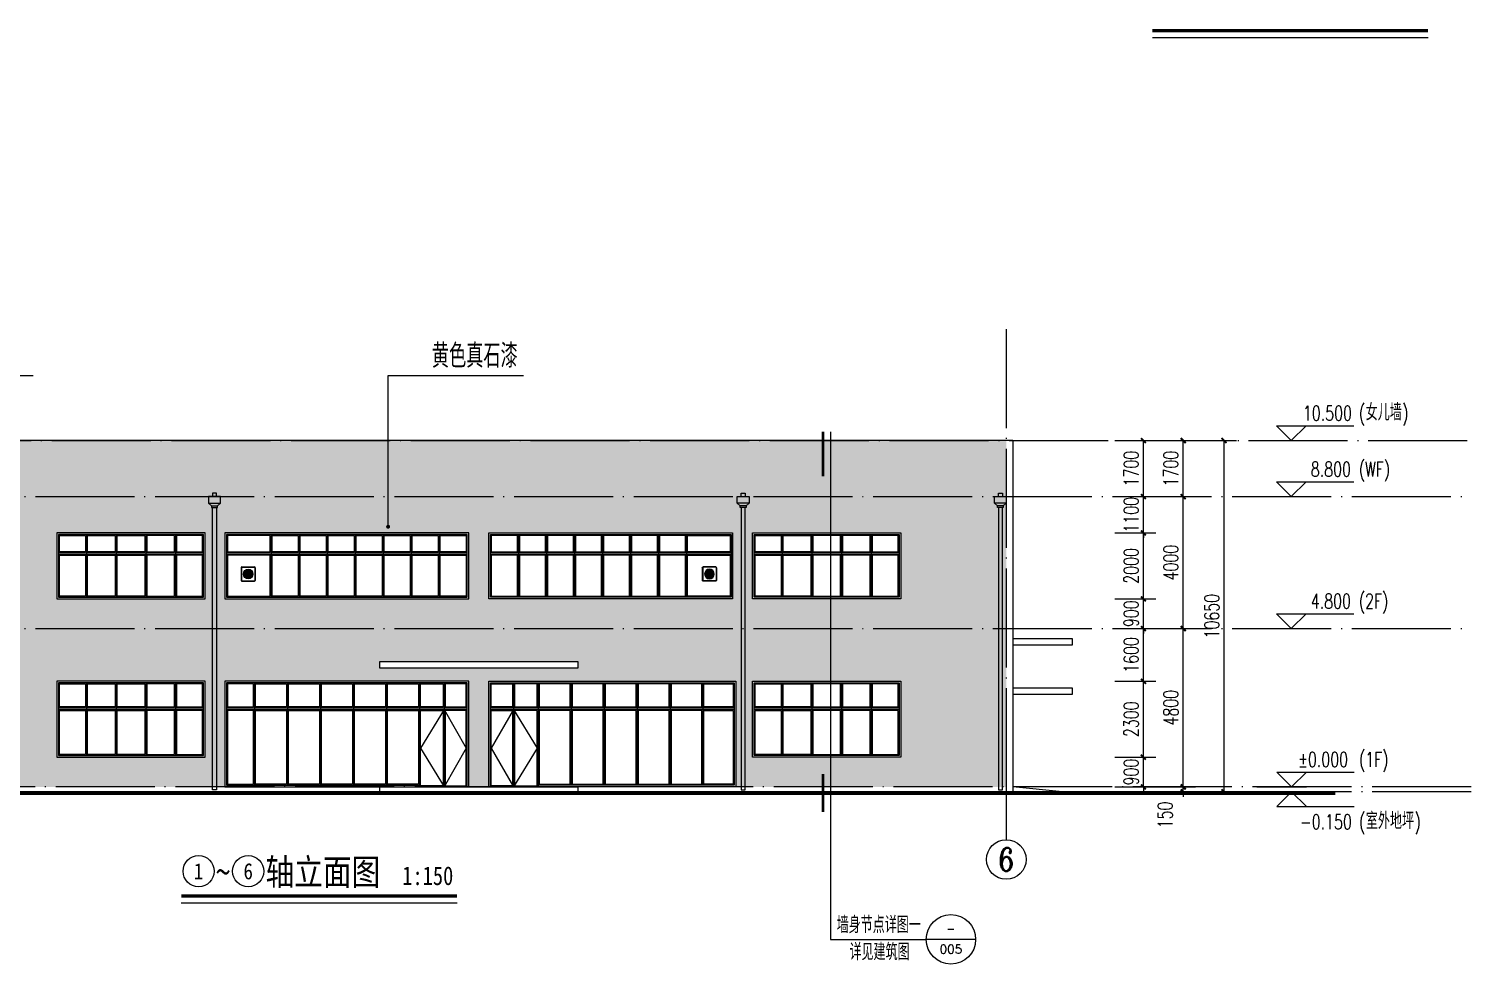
# Model space of a CAD drawing. Extents: x 409931 to 937299, y -508824 to 132289.
# Drawn here: x 484067 to 527815, y -466007 to -437651 of the extents above; entities that cross this region are included whole.
import ezdxf
from ezdxf.enums import TextEntityAlignment as Align

# ---------------------------------------------------------------- set-up
doc = ezdxf.new("R2010")
doc.units = 0
doc.header["$LTSCALE"] = 1500
doc.header["$MEASUREMENT"] = 0
doc.linetypes.add('DOTE', pattern=[2.42, 2, -0.2, 0.02, -0.2])
doc.layers.get('Defpoints').update_dxf_attribs({"color": 252})
for name, color, linetype in [('A-L-wall(建筑立面)', 2, 'Continuous'), ('A-Other(建筑其它)', 33, 'Continuous'), ('A-Roof-Water(建筑雨水管地漏)', 170, 'Continuous'), ('AXIS', 3, 'Continuous'), ('AXIS_TEXT', 7, 'Continuous'), ('DIM_ELEV', 3, 'Continuous'), ('DIM_IDEN', 3, 'Continuous'), ('DIM_LEAD', 3, 'Continuous'), ('DIM_SYMB', 3, 'Continuous'), ('DOTE', 1, 'Continuous'), ('GROUND', 253, 'Continuous'), ('PUB_DIM', 3, 'Continuous'), ('PUB_TEXT', 7, 'Continuous'), ('RAIL', 163, 'Continuous'), ('STAIR', 2, 'Continuous'), ('WINDOW', 4, 'Continuous')]:
    doc.layers.add(name, color=color, linetype=linetype)
doc.styles.add('_TCH_AXIS', font='COMPLEX', dxfattribs={"bigfont": 'GBCBIG'})
doc.styles.add('_TCH_DIM', font='SIMPLEX', dxfattribs={"bigfont": 'GBCBIG'})
doc.styles.add('_TCH_DIM_T3', font='SIMPLEX', dxfattribs={"width": 0.705882, "bigfont": 'GBCBIG'})
doc.styles.add('_TCH_LABEL', font='COMPLEX', dxfattribs={"bigfont": 'GBCBIG'})
doc.styles.add('仿宋体', font='', dxfattribs={"width": 0.8})
doc.styles.get('仿宋体').set_extended_font_data('SimSun')
doc.dimstyles.new('_TCH_ARCH&&150', dxfattribs={"dimtxt": 446.25, "dimasz": 150, "dimexe": 375, "dimexo": 450, "dimgap": 150, "dimtad": 1, "dimdec": 0, "dimzin": 0, "dimdsep": 46, "dimtxsty": '_TCH_DIM_T3', "dimblk": 'ARCHTICK', "dimcen": 0.09, "dimclrt": 7, "dimazin": 2, "dimtfac": 1, "dimtdec": 0, "dimtix": 1, "dimtmove": 2, "dimatfit": 3, "dimfxl": 0, "dimtolj": 1, "dimtzin": 0, "dimarcsym": 0})

# ---------------------------------------------------------------- blocks, each defined once
blk = doc.blocks.new('FDFSDDDDDD')
h = blk.add_hatch(color=1)
h.dxf.hatch_style = 1
edge = h.paths.add_edge_path()
edge.add_arc((89703, 506218), 120, 0, 360)
at = {"color": 1}
for p, q in [((89543, 506398), (89863, 506398)), ((89543, 506388), (89863, 506388)), ((89523, 506378), (89523, 506058)), ((89533, 506378), (89533, 506058)), ((89543, 506048), (89863, 506048)), ((89543, 506038), (89863, 506038)), ((89873, 506378), (89873, 506058)), ((89883, 506378), (89883, 506058))]:
    blk.add_line(p, q, dxfattribs=at)
blk.add_circle((89703, 506218), 120, dxfattribs=at)
for centre, radius, start, end in [((89543, 506378), 20, 90, 180), ((89543, 506378), 10, 90, 180), ((89863, 506378), 20, 0, 90), ((89863, 506378), 10, 0, 90), ((89543, 506058), 20, 180, 270), ((89543, 506058), 10, 180, 270), ((89863, 506058), 20, 270, 0), ((89863, 506058), 10, 270, 0)]:
    blk.add_arc(centre, radius, start, end, dxfattribs=at)
blk = doc.blocks.new('立管')
for p, q in [((120, 8888), (-240, 8888)), ((-240, 8888), (-240, 8688)), ((120, 8688), (120, 8888)), ((-240, 8688), (120, 8688)), ((-240, 8688), (-150, 8608)), ((-150, 8608), (30, 8608)), ((-150, 8608), (-150, 8558)), ((-150, 8558), (30, 8558)), ((-120, 0), (-120, 8558)), ((0, 8558), (0, 0)), ((30, 8608), (120, 8688)), ((30, 8558), (30, 8608)), ((0, 0), (-120, 0))]:
    blk.add_line(p, q)
blk.add_lwpolyline([(0, 8888), (0, 8988), (-120, 8988), (-120, 8888)])
blk = doc.blocks.new('_ArchTick')
at = {"color": 0, "linetype": 'ByBlock', "const_width": 0.4}
blk.add_lwpolyline([(-0.5, -0.5), (0.5, 0.5)], dxfattribs=at)
blk = doc.blocks.new('*D770')
at = {"layer": 'Defpoints', "color": 0}
for p in [(516562, -450133), (517874, -450133), (516562, -451833)]:
    blk.add_point(p, dxfattribs=at)
at = {"layer": 'PUB_DIM', "color": 0, "lineweight": -2}
for p, q in [((517012, -450133), (518249, -450133)), ((517874, -451833), (517874, -450133)), ((517012, -451833), (518249, -451833))]:
    blk.add_line(p, q, dxfattribs=at)
at = {"layer": 'PUB_DIM', "color": 0, "lineweight": -2, "xscale": 150, "yscale": 150, "zscale": 150}
for p, rotation in [((517874, -450133), 90), ((517874, -451833), 270)]:
    blk.add_blockref('_ArchTick', p, dxfattribs=dict(at, rotation=rotation))
at = {"layer": 'PUB_DIM', "color": 7, "insert": (517501, -450983), "char_height": 446.2, "attachment_point": 5, "rotation": 90, "style": '_TCH_DIM_T3'}
blk.add_mtext('\\A1;1700', dxfattribs=at)
blk = doc.blocks.new('*D771')
at = {"layer": 'Defpoints', "color": 0}
for p in [(516562, -451833), (517874, -451833), (516562, -452933)]:
    blk.add_point(p, dxfattribs=at)
at = {"layer": 'PUB_DIM', "color": 0, "lineweight": -2}
for p, q in [((517012, -451833), (518249, -451833)), ((517874, -451833), (517874, -451683)), ((517874, -452933), (517874, -451833)), ((517012, -452933), (518249, -452933)), ((517874, -452933), (517874, -453083))]:
    blk.add_line(p, q, dxfattribs=at)
at = {"layer": 'PUB_DIM', "color": 0, "lineweight": -2, "xscale": 150, "yscale": 150, "zscale": 150}
for p, rotation in [((517874, -451833), 270), ((517874, -452933), 90)]:
    blk.add_blockref('_ArchTick', p, dxfattribs=dict(at, rotation=rotation))
at = {"layer": 'PUB_DIM', "color": 7, "insert": (517501, -452383), "char_height": 446.2, "attachment_point": 5, "rotation": 90, "style": '_TCH_DIM_T3'}
blk.add_mtext('\\A1;1100', dxfattribs=at)
blk = doc.blocks.new('*D772')
at = {"layer": 'Defpoints', "color": 0}
for p in [(516562, -452933), (517874, -452933), (516562, -454933)]:
    blk.add_point(p, dxfattribs=at)
at = {"layer": 'PUB_DIM', "color": 0, "lineweight": -2}
for p, q in [((517012, -452933), (518249, -452933)), ((517874, -454933), (517874, -452933)), ((517012, -454933), (518249, -454933))]:
    blk.add_line(p, q, dxfattribs=at)
at = {"layer": 'PUB_DIM', "color": 0, "lineweight": -2, "xscale": 150, "yscale": 150, "zscale": 150}
for p, rotation in [((517874, -452933), 90), ((517874, -454933), 270)]:
    blk.add_blockref('_ArchTick', p, dxfattribs=dict(at, rotation=rotation))
at = {"layer": 'PUB_DIM', "color": 7, "insert": (517501, -453933), "char_height": 446.2, "attachment_point": 5, "rotation": 90, "style": '_TCH_DIM_T3'}
blk.add_mtext('\\A1;2000', dxfattribs=at)
blk = doc.blocks.new('*D773')
at = {"layer": 'Defpoints', "color": 0}
for p in [(516562, -454933), (517874, -454933), (516562, -455833)]:
    blk.add_point(p, dxfattribs=at)
at = {"layer": 'PUB_DIM', "color": 0, "lineweight": -2}
for p, q in [((517012, -454933), (518249, -454933)), ((517874, -454933), (517874, -454783)), ((517874, -455833), (517874, -454933)), ((517012, -455833), (518249, -455833)), ((517874, -455833), (517874, -455983))]:
    blk.add_line(p, q, dxfattribs=at)
at = {"layer": 'PUB_DIM', "color": 0, "lineweight": -2, "xscale": 150, "yscale": 150, "zscale": 150}
for p, rotation in [((517874, -454933), 270), ((517874, -455833), 90)]:
    blk.add_blockref('_ArchTick', p, dxfattribs=dict(at, rotation=rotation))
at = {"layer": 'PUB_DIM', "color": 7, "insert": (517501, -455383), "char_height": 446.2, "attachment_point": 5, "rotation": 90, "style": '_TCH_DIM_T3'}
blk.add_mtext('\\A1;900', dxfattribs=at)
blk = doc.blocks.new('*D774')
at = {"layer": 'Defpoints', "color": 0}
for p in [(516562, -455833), (517874, -455833), (516562, -457433)]:
    blk.add_point(p, dxfattribs=at)
at = {"layer": 'PUB_DIM', "color": 0, "lineweight": -2}
for p, q in [((517012, -455833), (518249, -455833)), ((517874, -457433), (517874, -455833)), ((517012, -457433), (518249, -457433))]:
    blk.add_line(p, q, dxfattribs=at)
at = {"layer": 'PUB_DIM', "color": 0, "lineweight": -2, "xscale": 150, "yscale": 150, "zscale": 150}
for p, rotation in [((517874, -455833), 90), ((517874, -457433), 270)]:
    blk.add_blockref('_ArchTick', p, dxfattribs=dict(at, rotation=rotation))
at = {"layer": 'PUB_DIM', "color": 7, "insert": (517501, -456633), "char_height": 446.2, "attachment_point": 5, "rotation": 90, "style": '_TCH_DIM_T3'}
blk.add_mtext('\\A1;1600', dxfattribs=at)
blk = doc.blocks.new('*D775')
at = {"layer": 'Defpoints', "color": 0}
for p in [(516562, -457433), (517874, -457433), (516562, -459733)]:
    blk.add_point(p, dxfattribs=at)
at = {"layer": 'PUB_DIM', "color": 0, "lineweight": -2}
for p, q in [((517012, -457433), (518249, -457433)), ((517874, -459733), (517874, -457433)), ((517012, -459733), (518249, -459733))]:
    blk.add_line(p, q, dxfattribs=at)
at = {"layer": 'PUB_DIM', "color": 0, "lineweight": -2, "xscale": 150, "yscale": 150, "zscale": 150}
for p, rotation in [((517874, -457433), 90), ((517874, -459733), 270)]:
    blk.add_blockref('_ArchTick', p, dxfattribs=dict(at, rotation=rotation))
at = {"layer": 'PUB_DIM', "color": 7, "insert": (517501, -458583), "char_height": 446.2, "attachment_point": 5, "rotation": 90, "style": '_TCH_DIM_T3'}
blk.add_mtext('\\A1;2300', dxfattribs=at)
blk = doc.blocks.new('*D776')
at = {"layer": 'Defpoints', "color": 0}
for p in [(516562, -459733), (517874, -459733), (516562, -460633)]:
    blk.add_point(p, dxfattribs=at)
at = {"layer": 'PUB_DIM', "color": 0, "lineweight": -2}
for p, q in [((517012, -459733), (518249, -459733)), ((517874, -459733), (517874, -459583)), ((517874, -460633), (517874, -459733)), ((517012, -460633), (518249, -460633)), ((517874, -460633), (517874, -460783))]:
    blk.add_line(p, q, dxfattribs=at)
at = {"layer": 'PUB_DIM', "color": 0, "lineweight": -2, "xscale": 150, "yscale": 150, "zscale": 150}
for p, rotation in [((517874, -459733), 270), ((517874, -460633), 90)]:
    blk.add_blockref('_ArchTick', p, dxfattribs=dict(at, rotation=rotation))
at = {"layer": 'PUB_DIM', "color": 7, "insert": (517501, -460183), "char_height": 446.2, "attachment_point": 5, "rotation": 90, "style": '_TCH_DIM_T3'}
blk.add_mtext('\\A1;900', dxfattribs=at)
blk = doc.blocks.new('*D777')
at = {"layer": 'Defpoints', "color": 0}
for p in [(517776, -450133), (520320, -450133), (517776, -460783)]:
    blk.add_point(p, dxfattribs=at)
at = {"layer": 'PUB_DIM', "color": 0, "lineweight": -2}
for p, q in [((518226, -450133), (520695, -450133)), ((520320, -460783), (520320, -450133)), ((518226, -460783), (520695, -460783))]:
    blk.add_line(p, q, dxfattribs=at)
at = {"layer": 'PUB_DIM', "color": 0, "lineweight": -2, "xscale": 150, "yscale": 150, "zscale": 150}
for p, rotation in [((520320, -450133), 90), ((520320, -460783), 270)]:
    blk.add_blockref('_ArchTick', p, dxfattribs=dict(at, rotation=rotation))
at = {"layer": 'PUB_DIM', "color": 7, "insert": (519946, -455458), "char_height": 446.2, "attachment_point": 5, "rotation": 90, "style": '_TCH_DIM_T3'}
blk.add_mtext('\\A1;10650', dxfattribs=at)
blk = doc.blocks.new('*D778')
at = {"layer": 'Defpoints', "color": 0}
for p in [(517404, -460633), (519080, -460633), (517404, -460783)]:
    blk.add_point(p, dxfattribs=at)
at = {"layer": 'PUB_DIM', "color": 0, "lineweight": -2}
for p, q in [((517854, -460633), (519455, -460633)), ((519080, -460633), (519080, -460483)), ((519080, -460783), (519080, -460633)), ((517854, -460783), (519455, -460783)), ((519080, -460783), (519080, -460933))]:
    blk.add_line(p, q, dxfattribs=at)
at = {"layer": 'PUB_DIM', "color": 0, "lineweight": -2, "xscale": 150, "yscale": 150, "zscale": 150}
for p, rotation in [((519080, -460633), 270), ((519080, -460783), 90)]:
    blk.add_blockref('_ArchTick', p, dxfattribs=dict(at, rotation=rotation))
at = {"layer": 'PUB_DIM', "color": 7, "insert": (518530, -461483), "char_height": 446.2, "attachment_point": 5, "rotation": 90, "style": '_TCH_DIM_T3'}
blk.add_mtext('\\A1;150', dxfattribs=at)
blk = doc.blocks.new('*D779')
at = {"layer": 'Defpoints', "color": 0}
for p in [(517404, -455833), (519080, -455833), (517404, -460633)]:
    blk.add_point(p, dxfattribs=at)
at = {"layer": 'PUB_DIM', "color": 0, "lineweight": -2}
for p, q in [((517854, -455833), (519455, -455833)), ((519080, -460633), (519080, -455833)), ((517854, -460633), (519455, -460633))]:
    blk.add_line(p, q, dxfattribs=at)
at = {"layer": 'PUB_DIM', "color": 0, "lineweight": -2, "xscale": 150, "yscale": 150, "zscale": 150}
for p, rotation in [((519080, -455833), 90), ((519080, -460633), 270)]:
    blk.add_blockref('_ArchTick', p, dxfattribs=dict(at, rotation=rotation))
at = {"layer": 'PUB_DIM', "color": 7, "insert": (518707, -458233), "char_height": 446.2, "attachment_point": 5, "rotation": 90, "style": '_TCH_DIM_T3'}
blk.add_mtext('\\A1;4800', dxfattribs=at)
blk = doc.blocks.new('*D780')
at = {"layer": 'Defpoints', "color": 0}
for p in [(517404, -451833), (519080, -451833), (517404, -455833)]:
    blk.add_point(p, dxfattribs=at)
at = {"layer": 'PUB_DIM', "color": 0, "lineweight": -2}
for p, q in [((517854, -451833), (519455, -451833)), ((519080, -455833), (519080, -451833)), ((517854, -455833), (519455, -455833))]:
    blk.add_line(p, q, dxfattribs=at)
at = {"layer": 'PUB_DIM', "color": 0, "lineweight": -2, "xscale": 150, "yscale": 150, "zscale": 150}
for p, rotation in [((519080, -451833), 90), ((519080, -455833), 270)]:
    blk.add_blockref('_ArchTick', p, dxfattribs=dict(at, rotation=rotation))
at = {"layer": 'PUB_DIM', "color": 7, "insert": (518707, -453833), "char_height": 446.2, "attachment_point": 5, "rotation": 90, "style": '_TCH_DIM_T3'}
blk.add_mtext('\\A1;4000', dxfattribs=at)
blk = doc.blocks.new('*D781')
at = {"layer": 'Defpoints', "color": 0}
for p in [(517404, -450133), (519080, -450133), (517404, -451833)]:
    blk.add_point(p, dxfattribs=at)
at = {"layer": 'PUB_DIM', "color": 0, "lineweight": -2}
for p, q in [((517854, -450133), (519455, -450133)), ((519080, -451833), (519080, -450133)), ((517854, -451833), (519455, -451833))]:
    blk.add_line(p, q, dxfattribs=at)
at = {"layer": 'PUB_DIM', "color": 0, "lineweight": -2, "xscale": 150, "yscale": 150, "zscale": 150}
for p, rotation in [((519080, -450133), 90), ((519080, -451833), 270)]:
    blk.add_blockref('_ArchTick', p, dxfattribs=dict(at, rotation=rotation))
at = {"layer": 'PUB_DIM', "color": 7, "insert": (518707, -450983), "char_height": 446.2, "attachment_point": 5, "rotation": 90, "style": '_TCH_DIM_T3'}
blk.add_mtext('\\A1;1700', dxfattribs=at)

msp = doc.modelspace()

# ---------------------------------------------------------------- hatches: boundary and pattern name
at = {"layer": 'A-Other(建筑其它)'}
h = msp.add_hatch(dxfattribs=at)
h.set_pattern_fill('粉刷,_O', color=256, scale=150, angle=90)
h.set_pattern_definition([(127.5, (0, -6524), (-578.04713, -18.898), [0, -456, 0, -510, 0, -487.5]), (97.5, (0, -6524), (-846.6438, 530.933), [0, -246, 0, -411, 0, -157.5]), (57.5, (-2e-14, -6893), (-1.6977, 934.24256), [0, -150, 0, -540, 0, -705]), (47.5, (-2e-14, -6893), (-263.3027, 901.838), [0, -75, 0, -354, 0, -405])])
h.paths.add_polyline_path([(481714.7, -450132.8), (481714.7, -451832.8), (513714.7, -451832.8), (513714.7, -450132.8)])
h.paths.add_polyline_path([(481714.7, -451832.8), (481714.7, -455832.8), (513714.7, -455832.8), (513714.7, -451832.8)])
h.paths.add_polyline_path([(484914.7, -452932.8), (489414.7, -452932.8), (489414.7, -454932.8), (484914.7, -454932.8)], flags=16)
h.paths.add_polyline_path([(484964.7, -452982.8), (489364.7, -452982.8), (489364.7, -454882.8), (484964.7, -454882.8)], flags=0)
h.paths.add_polyline_path([(484994.7, -453012.8), (485784.7, -453012.8), (486684.7, -453012.8), (487584.7, -453012.8), (488484.7, -453012.8), (489334.7, -453012.8), (489334.7, -453582.8), (488544.7, -453582.8), (488544.7, -453612.8), (489334.7, -453612.8), (489334.7, -454852.8), (488544.7, -454852.8), (487644.7, -454852.8), (486744.7, -454852.8), (485844.7, -454852.8), (484994.7, -454852.8), (484994.7, -453532.8), (485784.7, -453532.8), (485784.7, -453502.8), (484994.7, -453502.8)], flags=0)
h.paths.add_polyline_path([(490014.7, -452932.8), (497414.7, -452932.8), (497414.7, -454932.8), (490014.7, -454932.8)], flags=16)
h.paths.add_polyline_path([(490064.7, -452982.8), (497364.7, -452982.8), (497364.7, -454882.8), (496064.7, -454882.8), (490064.7, -454882.8)], flags=0)
h.paths.add_polyline_path([(490094.7, -453012.8), (491384.7, -453012.8), (492234.7, -453012.8), (493114.7, -453012.8), (493114.7, -454852.8), (492294.7, -454852.8), (491444.7, -454852.8), (491384.7, -454852.8), (490094.7, -454852.8), (490094.7, -453532.8), (491384.7, -453532.8), (491384.7, -453502.8), (490094.7, -453502.8)], flags=0)
h.paths.add_polyline_path([(498014.7, -452932.8), (505414.7, -452932.8), (505414.7, -454932.8), (498014.7, -454932.8)], flags=16)
h.paths.add_polyline_path([(498064.7, -452982.8), (505364.7, -452982.8), (505364.7, -454882.8), (499314.7, -454882.8), (498064.7, -454882.8)], flags=0)
h.paths.add_polyline_path([(506014.7, -452932.8), (510514.7, -452932.8), (510514.7, -454932.8), (506014.7, -454932.8)], flags=16)
h.paths.add_polyline_path([(506064.7, -452982.8), (510464.7, -452982.8), (510464.7, -454882.8), (506064.7, -454882.8)], flags=0)
h.paths.add_polyline_path([(506094.7, -453012.8), (506884.7, -453012.8), (507784.7, -453012.8), (508684.7, -453012.8), (509584.7, -453012.8), (510434.7, -453012.8), (510434.7, -453582.8), (509644.7, -453582.8), (509644.7, -453612.8), (510434.7, -453612.8), (510434.7, -454852.8), (509644.7, -454852.8), (508744.7, -454852.8), (507844.7, -454852.8), (506944.7, -454852.8), (506094.7, -454852.8), (506094.7, -453532.8), (506884.7, -453532.8), (506884.7, -453502.8), (506094.7, -453502.8)], flags=0)
h.paths.add_polyline_path([(481714.7, -455832.8), (481714.7, -460550.3), (481714.7, -460632.8), (490014.7, -460632.8), (490014.7, -457432.8), (497414.7, -457432.8), (497414.7, -460632.8), (498014.7, -460632.8), (498014.7, -457432.8), (505514.7, -457432.8), (505514.7, -460632.8), (513714.7, -460632.8), (513714.7, -460126.5), (513714.7, -455832.8)])
h.paths.add_polyline_path([(484914.7, -457432.8), (489414.7, -457432.8), (489414.7, -459732.8), (484914.7, -459732.8)], flags=16)
h.paths.add_polyline_path([(484964.7, -457482.8), (489364.7, -457482.8), (489364.7, -459682.8), (484964.7, -459682.8)], flags=0)
h.paths.add_polyline_path([(484994.7, -457512.8), (485784.7, -457512.8), (486684.7, -457512.8), (487584.7, -457512.8), (488484.7, -457512.8), (489334.7, -457512.8), (489334.7, -458282.8), (488544.7, -458282.8), (488544.7, -458312.8), (489334.7, -458312.8), (489334.7, -459652.8), (488544.7, -459652.8), (487644.7, -459652.8), (486744.7, -459652.8), (485844.7, -459652.8), (484994.7, -459652.8), (484994.7, -458232.8), (485784.7, -458232.8), (485784.7, -458202.8), (484994.7, -458202.8)], flags=0)
h.paths.add_polyline_path([(494714.7, -457032.8), (494714.7, -456832.8), (500714.7, -456832.8), (500714.7, -457032.8)], flags=16)
h.paths.add_polyline_path([(506014.7, -457432.8), (510514.7, -457432.8), (510514.7, -459732.8), (506014.7, -459732.8)], flags=16)
h.paths.add_polyline_path([(506064.7, -457482.8), (510464.7, -457482.8), (510464.7, -459682.8), (506064.7, -459682.8)], flags=0)
h.paths.add_polyline_path([(506094.7, -457512.8), (506884.7, -457512.8), (507784.7, -457512.8), (508684.7, -457512.8), (509584.7, -457512.8), (510434.7, -457512.8), (510434.7, -458282.8), (509644.7, -458282.8), (509644.7, -458312.8), (510434.7, -458312.8), (510434.7, -459652.8), (509644.7, -459652.8), (508744.7, -459652.8), (507844.7, -459652.8), (506944.7, -459652.8), (506094.7, -459652.8), (506094.7, -458232.8), (506884.7, -458232.8), (506884.7, -458202.8), (506094.7, -458202.8)], flags=0)

# ---------------------------------------------------------------- linework, layer by layer
at = {"layer": 'A-L-wall(建筑立面)'}
for p, q in [((513914.7, -450132.8), (481514.7, -450132.8)), ((513914.7, -450132.8), (513914.7, -460832.8)), ((523690.7, -460782.8), (456731.5, -460782.8))]:
    msp.add_line(p, q, dxfattribs=at)
at = {"layer": 'A-L-wall(建筑立面)', "color": 0}
msp.add_line((515414.7, -460782.8), (513914.7, -460632.8), dxfattribs=at)
at = {"layer": 'A-L-wall(建筑立面)', "const_width": 100}
msp.add_lwpolyline([(523690.7, -460832.8), (456731.5, -460832.8)], dxfattribs=at)
at = {"layer": 'AXIS'}
msp.add_line((513714.7, -460126.5), (513714.7, -462234.2), dxfattribs=at)
msp.add_circle((513714.7, -462834.2), 600, dxfattribs=at)
at = {"layer": 'DIM_ELEV'}
for p, q in [((522360.5, -450132.8), (521910.5, -449682.8)), ((521910.5, -449682.8), (524258, -449682.8)), ((522360.5, -450132.8), (522810.5, -449682.8)), ((521310.5, -450132.8), (522810.5, -450132.8)), ((522360.5, -451832.8), (521910.5, -451382.8)), ((521910.5, -451382.8), (524258, -451382.8)), ((522360.5, -451832.8), (522810.5, -451382.8)), ((521310.5, -451832.8), (522810.5, -451832.8)), ((522360.5, -455832.8), (521910.5, -455382.8)), ((521910.5, -455382.8), (524258, -455382.8)), ((522360.5, -455832.8), (522810.5, -455382.8)), ((521310.5, -455832.8), (522810.5, -455832.8)), ((522366, -460632.8), (521916, -460182.8)), ((521916, -460182.8), (524263.5, -460182.8)), ((522366, -460632.8), (522816, -460182.8)), ((521316, -460632.8), (522816, -460632.8)), ((521316, -460782.8), (522816, -460782.8)), ((522366, -460782.8), (521916, -461232.8)), ((522366, -460782.8), (522816, -461232.8)), ((521916, -461232.8), (524263.5, -461232.8))]:
    msp.add_line(p, q, dxfattribs=at)
at = {"layer": 'DIM_IDEN'}
for p, q in [((508380.6, -449866.4), (508380.6, -465257.3)), ((508380.6, -465257.3), (511284.7, -465257.3)), ((512784.7, -465257.3), (511284.7, -465257.3))]:
    msp.add_line(p, q, dxfattribs=at)
at = {"layer": 'DIM_IDEN', "const_width": 75}
for points in [[(508155.6, -449866.4), (508155.6, -451222.4)], [(508155.6, -460247.4), (508155.6, -461390.9)]]:
    msp.add_lwpolyline(points, dxfattribs=at)
at = {"layer": 'DIM_IDEN'}
msp.add_circle((512034.7, -465257.3), 750, dxfattribs=at)
at = {"layer": 'DIM_LEAD'}
for p, q in [((480271.9, -448165.2), (484199.7, -448165.2)), ((494964, -452745.1), (494964, -448165.2)), ((494964, -448165.2), (499069.6, -448165.2))]:
    msp.add_line(p, q, dxfattribs=at)
at = {"layer": 'DIM_LEAD', "const_width": 60}
msp.add_lwpolyline([(494964, -452775.1, 1), (494964, -452715.1, 1)], format="xyb", close=True, dxfattribs=at)
at = {"layer": 'DIM_SYMB', "const_width": 105}
for points in [[(518147, -437703.4), (526510.5, -437703.4)], [(488691.9, -463940.2), (497055.5, -463940.2)]]:
    msp.add_lwpolyline(points, dxfattribs=at)
at = {"layer": 'DIM_SYMB'}
for points in [[(518147, -437913.4), (526510.5, -437913.4)], [(488691.9, -464150.2), (497055.5, -464150.2)]]:
    msp.add_lwpolyline(points, dxfattribs=at)
at = {"layer": 'DOTE', "color": 252, "linetype": 'DOTE'}
for p, q in [((513714.7, -446753.2), (513714.7, -460550.3)), ((448464.6, -450132.8), (527815, -450132.8)), ((480638.3, -451832.8), (527815, -451832.8)), ((480638.3, -455832.8), (527815, -455832.8)), ((527815, -460632.8), (448464.6, -460632.8)), ((527815, -460782.8), (448464.6, -460782.8))]:
    msp.add_line(p, q, dxfattribs=at)
at = {"layer": 'GROUND'}
for points in [[(513914.7, -456132.8), (515714.7, -456132.8), (515714.7, -456332.8), (513914.7, -456332.8)], [(500714.7, -456832.8), (500714.7, -457032.8), (494714.7, -457032.8), (494714.7, -456832.8), (500714.7, -456832.8)], [(513914.7, -457632.8), (515714.7, -457632.8), (515714.7, -457832.8), (513914.7, -457832.8)]]:
    msp.add_lwpolyline(points, dxfattribs=at)
at = {"layer": 'PUB_TEXT'}
for centre in [(489216.9, -463190.6), (490720.6, -463190.6)]:
    msp.add_circle(centre, 472.5, dxfattribs=at)
at = {"layer": 'RAIL'}
for points in [[(496664.7, -458282.8), (495944.7, -459457.8), (496664.7, -460632.8)], [(496664.7, -458282.8), (497334.7, -459457.8), (496664.7, -460632.8)], [(498764.7, -458282.8), (498094.7, -459457.8), (498764.7, -460632.8)], [(498764.7, -458282.8), (499484.7, -459457.8), (498764.7, -460632.8)]]:
    msp.add_lwpolyline(points, dxfattribs=at)
at = {"layer": 'STAIR'}
msp.add_lwpolyline([(494714.7, -460832.8), (494714.7, -460632.8), (500714.7, -460632.8), (500714.7, -460832.8)], dxfattribs=at)
at = {"layer": 'WINDOW'}
for p, q in [((485814.7, -452982.8), (485814.7, -454882.8)), ((486714.7, -452982.8), (486714.7, -454882.8)), ((487614.7, -452982.8), (487614.7, -454882.8)), ((488514.7, -452982.8), (488514.7, -454882.8)), ((491414.7, -452982.8), (491414.7, -454882.8)), ((492264.7, -452982.8), (492264.7, -454882.8)), ((493114.7, -452982.8), (493114.7, -454882.8)), ((493964.7, -452982.8), (493964.7, -454882.8)), ((494814.7, -452982.8), (494814.7, -454882.8)), ((495664.7, -452982.8), (495664.7, -454882.8)), ((496514.7, -452982.8), (496514.7, -454882.8)), ((498914.7, -452982.8), (498914.7, -454882.8)), ((499764.7, -452982.8), (499764.7, -454882.8)), ((500614.7, -452982.8), (500614.7, -454882.8)), ((501464.7, -452982.8), (501464.7, -454882.8)), ((502314.7, -452982.8), (502314.7, -454882.8)), ((503164.7, -452982.8), (503164.7, -454882.8)), ((504014.7, -452982.8), (504014.7, -454882.8)), ((506914.7, -452982.8), (506914.7, -454882.8)), ((507814.7, -452982.8), (507814.7, -454882.8)), ((508714.7, -452982.8), (508714.7, -454882.8)), ((509614.7, -452982.8), (509614.7, -454882.8)), ((484964.7, -453532.8), (489364.7, -453532.8)), ((484964.7, -453582.8), (489364.7, -453582.8)), ((490064.7, -453532.8), (497364.7, -453532.8)), ((490064.7, -453582.8), (497364.7, -453582.8)), ((505364.7, -453532.8), (498064.7, -453532.8)), ((505364.7, -453582.8), (498064.7, -453582.8)), ((510464.7, -453532.8), (506064.7, -453532.8)), ((510464.7, -453582.8), (506064.7, -453582.8)), ((485814.7, -457482.8), (485814.7, -459682.8)), ((486714.7, -457482.8), (486714.7, -459682.8)), ((487614.7, -457482.8), (487614.7, -459682.8)), ((488514.7, -457482.8), (488514.7, -459682.8)), ((490914.7, -457482.8), (490914.7, -460582.8)), ((491914.7, -457482.8), (491914.7, -460582.8)), ((492914.7, -457482.8), (492914.7, -460582.8)), ((493914.7, -457482.8), (493914.7, -460582.8)), ((494914.7, -457482.8), (494914.7, -460582.8)), ((495914.7, -457482.8), (495914.7, -460632.8)), ((496664.7, -457482.8), (496664.7, -460632.8)), ((498764.7, -457482.8), (498764.7, -460632.8)), ((499514.7, -457482.8), (499514.7, -460632.8)), ((500514.7, -457482.8), (500514.7, -460582.8)), ((501514.7, -457482.8), (501514.7, -460582.8)), ((502514.7, -457482.8), (502514.7, -460582.8)), ((503514.7, -457482.8), (503514.7, -460582.8)), ((504514.7, -457482.8), (504514.7, -460582.8)), ((506914.7, -457482.8), (506914.7, -459682.8)), ((507814.7, -457482.8), (507814.7, -459682.8)), ((508714.7, -457482.8), (508714.7, -459682.8)), ((509614.7, -457482.8), (509614.7, -459682.8)), ((484964.7, -458232.8), (489364.7, -458232.8)), ((484964.7, -458282.8), (489364.7, -458282.8)), ((490064.7, -458232.8), (497364.7, -458232.8)), ((490064.7, -458282.8), (497364.7, -458282.8)), ((505464.7, -458232.8), (498064.7, -458232.8)), ((505464.7, -458282.8), (498064.7, -458282.8)), ((510464.7, -458232.8), (506064.7, -458232.8)), ((510464.7, -458282.8), (506064.7, -458282.8))]:
    msp.add_line(p, q, dxfattribs=at)
for points in [[(484914.7, -454932.8), (489414.7, -454932.8), (489414.7, -452932.8), (484914.7, -452932.8)], [(484964.7, -454882.8), (489364.7, -454882.8), (489364.7, -452982.8), (484964.7, -452982.8)], [(484994.7, -453012.8), (485784.7, -453012.8), (485784.7, -453502.8), (484994.7, -453502.8)], [(485844.7, -453012.8), (486684.7, -453012.8), (486684.7, -453502.8), (485844.7, -453502.8)], [(486744.7, -453012.8), (487584.7, -453012.8), (487584.7, -453502.8), (486744.7, -453502.8)], [(488484.7, -453012.8), (487644.7, -453012.8), (487644.7, -453502.8), (488484.7, -453502.8)], [(489334.7, -453012.8), (488544.7, -453012.8), (488544.7, -453502.8), (489334.7, -453502.8)], [(490014.7, -454932.8), (497414.7, -454932.8), (497414.7, -452932.8), (490014.7, -452932.8)], [(491384.7, -453012.8), (490094.7, -453012.8), (490094.7, -453502.8), (491384.7, -453502.8)], [(491444.7, -453012.8), (492234.7, -453012.8), (492234.7, -453502.8), (491444.7, -453502.8)], [(492294.7, -453012.8), (493084.7, -453012.8), (493084.7, -453502.8), (492294.7, -453502.8)], [(493144.7, -453012.8), (493934.7, -453012.8), (493934.7, -453502.8), (493144.7, -453502.8)], [(493994.7, -453012.8), (494784.7, -453012.8), (494784.7, -453502.8), (493994.7, -453502.8)], [(494844.7, -453012.8), (495634.7, -453012.8), (495634.7, -453502.8), (494844.7, -453502.8)], [(495694.7, -453012.8), (496484.7, -453012.8), (496484.7, -453502.8), (495694.7, -453502.8)], [(496544.7, -453012.8), (497334.7, -453012.8), (497334.7, -453502.8), (496544.7, -453502.8)], [(505414.7, -454932.8), (498014.7, -454932.8), (498014.7, -452932.8), (505414.7, -452932.8)], [(498884.7, -453012.8), (498094.7, -453012.8), (498094.7, -453502.8), (498884.7, -453502.8)], [(499734.7, -453012.8), (498944.7, -453012.8), (498944.7, -453502.8), (499734.7, -453502.8)], [(500584.7, -453012.8), (499794.7, -453012.8), (499794.7, -453502.8), (500584.7, -453502.8)], [(501434.7, -453012.8), (500644.7, -453012.8), (500644.7, -453502.8), (501434.7, -453502.8)], [(502284.7, -453012.8), (501494.7, -453012.8), (501494.7, -453502.8), (502284.7, -453502.8)], [(503134.7, -453012.8), (502344.7, -453012.8), (502344.7, -453502.8), (503134.7, -453502.8)], [(503984.7, -453012.8), (503194.7, -453012.8), (503194.7, -453502.8), (503984.7, -453502.8)], [(504044.7, -453012.8), (505334.7, -453012.8), (505334.7, -453502.8), (504044.7, -453502.8)], [(510514.7, -454932.8), (506014.7, -454932.8), (506014.7, -452932.8), (510514.7, -452932.8)], [(510464.7, -454882.8), (506064.7, -454882.8), (506064.7, -452982.8), (510464.7, -452982.8)], [(506094.7, -453012.8), (506884.7, -453012.8), (506884.7, -453502.8), (506094.7, -453502.8)], [(506944.7, -453012.8), (507784.7, -453012.8), (507784.7, -453502.8), (506944.7, -453502.8)], [(508684.7, -453012.8), (507844.7, -453012.8), (507844.7, -453502.8), (508684.7, -453502.8)], [(509584.7, -453012.8), (508744.7, -453012.8), (508744.7, -453502.8), (509584.7, -453502.8)], [(510434.7, -453012.8), (509644.7, -453012.8), (509644.7, -453502.8), (510434.7, -453502.8)], [(484994.7, -453612.8), (485784.7, -453612.8), (485784.7, -454852.8), (484994.7, -454852.8)], [(485844.7, -453612.8), (486684.7, -453612.8), (486684.7, -454852.8), (485844.7, -454852.8)], [(486744.7, -453612.8), (487584.7, -453612.8), (487584.7, -454852.8), (486744.7, -454852.8)], [(488484.7, -453612.8), (487644.7, -453612.8), (487644.7, -454852.8), (488484.7, -454852.8)], [(489334.7, -453612.8), (488544.7, -453612.8), (488544.7, -454852.8), (489334.7, -454852.8)], [(491384.7, -453612.8), (490094.7, -453612.8), (490094.7, -454852.8), (491384.7, -454852.8)], [(491444.7, -453612.8), (492234.7, -453612.8), (492234.7, -454852.8), (491444.7, -454852.8)], [(492294.7, -453612.8), (493084.7, -453612.8), (493084.7, -454852.8), (492294.7, -454852.8)], [(493144.7, -453612.8), (493934.7, -453612.8), (493934.7, -454852.8), (493144.7, -454852.8)], [(493994.7, -453612.8), (494784.7, -453612.8), (494784.7, -454852.8), (493994.7, -454852.8)], [(494844.7, -453612.8), (495634.7, -453612.8), (495634.7, -454852.8), (494844.7, -454852.8)], [(495694.7, -453612.8), (496484.7, -453612.8), (496484.7, -454852.8), (495694.7, -454852.8)], [(496544.7, -453612.8), (497334.7, -453612.8), (497334.7, -454852.8), (496544.7, -454852.8)], [(498884.7, -453612.8), (498094.7, -453612.8), (498094.7, -454852.8), (498884.7, -454852.8)], [(499734.7, -453612.8), (498944.7, -453612.8), (498944.7, -454852.8), (499734.7, -454852.8)], [(500584.7, -453612.8), (499794.7, -453612.8), (499794.7, -454852.8), (500584.7, -454852.8)], [(501434.7, -453612.8), (500644.7, -453612.8), (500644.7, -454852.8), (501434.7, -454852.8)], [(502284.7, -453612.8), (501494.7, -453612.8), (501494.7, -454852.8), (502284.7, -454852.8)], [(503134.7, -453612.8), (502344.7, -453612.8), (502344.7, -454852.8), (503134.7, -454852.8)], [(503984.7, -453612.8), (503194.7, -453612.8), (503194.7, -454852.8), (503984.7, -454852.8)], [(504044.7, -453612.8), (505334.7, -453612.8), (505334.7, -454852.8), (504044.7, -454852.8)], [(506094.7, -453612.8), (506884.7, -453612.8), (506884.7, -454852.8), (506094.7, -454852.8)], [(506944.7, -453612.8), (507784.7, -453612.8), (507784.7, -454852.8), (506944.7, -454852.8)], [(508684.7, -453612.8), (507844.7, -453612.8), (507844.7, -454852.8), (508684.7, -454852.8)], [(509584.7, -453612.8), (508744.7, -453612.8), (508744.7, -454852.8), (509584.7, -454852.8)], [(510434.7, -453612.8), (509644.7, -453612.8), (509644.7, -454852.8), (510434.7, -454852.8)], [(484914.7, -459732.8), (489414.7, -459732.8), (489414.7, -457432.8), (484914.7, -457432.8)], [(484964.7, -459682.8), (489364.7, -459682.8), (489364.7, -457482.8), (484964.7, -457482.8)], [(484994.7, -457512.8), (485784.7, -457512.8), (485784.7, -458202.8), (484994.7, -458202.8)], [(485844.7, -457512.8), (486684.7, -457512.8), (486684.7, -458202.8), (485844.7, -458202.8)], [(486744.7, -457512.8), (487584.7, -457512.8), (487584.7, -458202.8), (486744.7, -458202.8)], [(488484.7, -457512.8), (487644.7, -457512.8), (487644.7, -458202.8), (488484.7, -458202.8)], [(489334.7, -457512.8), (488544.7, -457512.8), (488544.7, -458202.8), (489334.7, -458202.8)], [(490014.7, -460632.8), (497414.7, -460632.8), (497414.7, -457432.8), (490014.7, -457432.8)], [(490884.7, -457512.8), (490094.7, -457512.8), (490094.7, -458202.8), (490884.7, -458202.8)], [(490944.7, -457512.8), (491884.7, -457512.8), (491884.7, -458202.8), (490944.7, -458202.8)], [(491944.7, -457512.8), (492884.7, -457512.8), (492884.7, -458202.8), (491944.7, -458202.8)], [(492944.7, -457512.8), (493884.7, -457512.8), (493884.7, -458202.8), (492944.7, -458202.8)], [(493944.7, -457512.8), (494884.7, -457512.8), (494884.7, -458202.8), (493944.7, -458202.8)], [(494944.7, -457512.8), (495884.7, -457512.8), (495884.7, -458202.8), (494944.7, -458202.8)], [(495944.7, -457512.8), (496634.7, -457512.8), (496634.7, -458202.8), (495944.7, -458202.8)], [(497334.7, -457512.8), (496694.7, -457512.8), (496694.7, -458202.8), (497334.7, -458202.8)], [(505514.7, -460632.8), (498014.7, -460632.8), (498014.7, -457432.8), (505514.7, -457432.8)], [(498094.7, -457512.8), (498734.7, -457512.8), (498734.7, -458202.8), (498094.7, -458202.8)], [(499484.7, -457512.8), (498794.7, -457512.8), (498794.7, -458202.8), (499484.7, -458202.8)], [(500484.7, -457512.8), (499544.7, -457512.8), (499544.7, -458202.8), (500484.7, -458202.8)], [(501484.7, -457512.8), (500544.7, -457512.8), (500544.7, -458202.8), (501484.7, -458202.8)], [(502484.7, -457512.8), (501544.7, -457512.8), (501544.7, -458202.8), (502484.7, -458202.8)], [(503484.7, -457512.8), (502544.7, -457512.8), (502544.7, -458202.8), (503484.7, -458202.8)], [(504484.7, -457512.8), (503544.7, -457512.8), (503544.7, -458202.8), (504484.7, -458202.8)], [(504544.7, -457512.8), (505434.7, -457512.8), (505434.7, -458202.8), (504544.7, -458202.8)], [(510514.7, -459732.8), (506014.7, -459732.8), (506014.7, -457432.8), (510514.7, -457432.8)], [(510464.7, -459682.8), (506064.7, -459682.8), (506064.7, -457482.8), (510464.7, -457482.8)], [(506094.7, -457512.8), (506884.7, -457512.8), (506884.7, -458202.8), (506094.7, -458202.8)], [(506944.7, -457512.8), (507784.7, -457512.8), (507784.7, -458202.8), (506944.7, -458202.8)], [(508684.7, -457512.8), (507844.7, -457512.8), (507844.7, -458202.8), (508684.7, -458202.8)], [(509584.7, -457512.8), (508744.7, -457512.8), (508744.7, -458202.8), (509584.7, -458202.8)], [(510434.7, -457512.8), (509644.7, -457512.8), (509644.7, -458202.8), (510434.7, -458202.8)], [(484994.7, -458312.8), (485784.7, -458312.8), (485784.7, -459652.8), (484994.7, -459652.8)], [(485844.7, -458312.8), (486684.7, -458312.8), (486684.7, -459652.8), (485844.7, -459652.8)], [(486744.7, -458312.8), (487584.7, -458312.8), (487584.7, -459652.8), (486744.7, -459652.8)], [(488484.7, -458312.8), (487644.7, -458312.8), (487644.7, -459652.8), (488484.7, -459652.8)], [(489334.7, -458312.8), (488544.7, -458312.8), (488544.7, -459652.8), (489334.7, -459652.8)], [(490884.7, -458312.8), (490094.7, -458312.8), (490094.7, -460552.8), (490884.7, -460552.8)], [(490944.7, -458312.8), (491884.7, -458312.8), (491884.7, -460552.8), (490944.7, -460552.8)], [(491944.7, -458312.8), (492884.7, -458312.8), (492884.7, -460552.8), (491944.7, -460552.8)], [(492944.7, -458312.8), (493884.7, -458312.8), (493884.7, -460552.8), (492944.7, -460552.8)], [(493944.7, -458312.8), (494884.7, -458312.8), (494884.7, -460552.8), (493944.7, -460552.8)], [(494944.7, -458312.8), (495884.7, -458312.8), (495884.7, -460552.8), (494944.7, -460552.8)], [(495944.7, -458312.8), (496634.7, -458312.8), (496634.7, -460602.8), (495944.7, -460602.8)], [(497334.7, -458312.8), (496694.7, -458312.8), (496694.7, -460602.8), (497334.7, -460602.8)], [(498094.7, -458312.8), (498734.7, -458312.8), (498734.7, -460602.8), (498094.7, -460602.8)], [(499484.7, -458312.8), (498794.7, -458312.8), (498794.7, -460602.8), (499484.7, -460602.8)], [(500484.7, -458312.8), (499544.7, -458312.8), (499544.7, -460552.8), (500484.7, -460552.8)], [(501484.7, -458312.8), (500544.7, -458312.8), (500544.7, -460552.8), (501484.7, -460552.8)], [(502484.7, -458312.8), (501544.7, -458312.8), (501544.7, -460552.8), (502484.7, -460552.8)], [(503484.7, -458312.8), (502544.7, -458312.8), (502544.7, -460552.8), (503484.7, -460552.8)], [(504484.7, -458312.8), (503544.7, -458312.8), (503544.7, -460552.8), (504484.7, -460552.8)], [(504544.7, -458312.8), (505434.7, -458312.8), (505434.7, -460552.8), (504544.7, -460552.8)], [(506094.7, -458312.8), (506884.7, -458312.8), (506884.7, -459652.8), (506094.7, -459652.8)], [(506944.7, -458312.8), (507784.7, -458312.8), (507784.7, -459652.8), (506944.7, -459652.8)], [(508684.7, -458312.8), (507844.7, -458312.8), (507844.7, -459652.8), (508684.7, -459652.8)], [(509584.7, -458312.8), (508744.7, -458312.8), (508744.7, -459652.8), (509584.7, -459652.8)], [(510434.7, -458312.8), (509644.7, -458312.8), (509644.7, -459652.8), (510434.7, -459652.8)]]:
    msp.add_lwpolyline(points, close=True, dxfattribs=at)
for points in [[(496064.7, -454882.8), (497364.7, -454882.8), (497364.7, -452982.8), (490064.7, -452982.8), (490064.7, -454882.8), (496064.7, -454882.8)], [(499314.7, -454882.8), (498064.7, -454882.8), (498064.7, -452982.8), (505364.7, -452982.8), (505364.7, -454882.8), (499314.7, -454882.8)], [(497364.7, -460632.8), (497364.7, -457482.8), (490064.7, -457482.8), (490064.7, -460582.8), (495914.7, -460582.8)], [(498064.7, -460632.8), (498064.7, -457482.8), (505464.7, -457482.8), (505464.7, -460582.8), (499514.7, -460582.8)]]:
    msp.add_lwpolyline(points, dxfattribs=at)

# ---------------------------------------------------------------- block references
at = {"yscale": 1.200000000011642, "zscale": 1.2}
for p, xscale in [((383076.6, -1061640.6), 1.199999999953434), ((612352.8, -1061640.6), -1.199999999953434)]:
    msp.add_blockref('FDFSDDDDDD', p, dxfattribs=dict(at, xscale=xscale))
at = {"layer": 'A-Roof-Water(建筑雨水管地漏)'}
msp.add_blockref('立管', (489757.2, -460720.4), dxfattribs=at)
at = {"layer": 'A-Roof-Water(建筑雨水管地漏)', "xscale": -1}
for p in [(505672.2, -460720.4), (513474.7, -460720.4)]:
    msp.add_blockref('立管', p, dxfattribs=at)

# ---------------------------------------------------------------- texts
at = {"layer": 'AXIS_TEXT', "style": '_TCH_AXIS'}
msp.add_text('6', height=698.9, dxfattribs=at).set_placement((513481.7, -463183.7), (513947.7, -463183.7), align=Align.FIT)
at = {"layer": 'PUB_TEXT', "style": '_TCH_DIM'}
for s, height, p in [('黄色真石漆', 723.4, (496291.4, -447924.3)), ('女儿墙', 506.38, (524618, -449525.3)), ('室外地坪', 506.38, (524623.5, -461915.3)), ('墙身节点详图一', 506.38, (508570.5, -465066.3)), ('详见建筑图', 506.38, (508958.6, -465889.6))]:
    msp.add_text(s, height=height, dxfattribs=at).set_placement(p)
at = {"layer": 'PUB_TEXT'}
for s, height, style, width, p in [('10.500', 446.25, '_TCH_DIM', 0.705882, (522713, -449525.3)), ('(', 446.2, '_TCH_DIM', 0.705882, (524408, -449525.3)), (')', 446.2, '_TCH_DIM', 0.705882, (525723.8, -449525.3)), ('8.800', 446.25, '_TCH_DIM', 0.705882, (522953, -451225.3)), ('(WF)', 446.25, '_TCH_DIM', 0.705882, (524408, -451225.3)), ('4.800', 446.25, '_TCH_DIM', 0.705882, (522953, -455225.3)), ('(2F)', 446.25, '_TCH_DIM', 0.705882, (524408, -455225.3)), ('%%P0.000', 446.25, '_TCH_DIM', 0.705882, (522568.5, -460025.3)), ('(1F)', 446.25, '_TCH_DIM', 0.705882, (524413.5, -460025.3)), ('-0.150', 446.25, '_TCH_DIM', 0.705882, (522628.5, -461915.3)), ('(', 446.2, '_TCH_DIM', 0.705882, (524413.5, -461915.3)), (')', 446.2, '_TCH_DIM', 0.705882, (526097.9, -461915.3)), ('轴立面图', 797.47, '仿宋体', 0.8, (491245.6, -463610.6)), ('~', 797.5, '仿宋体', 0.8, (489741.9, -463610.6)), ('1:150', 569.62, '仿宋体', 0.8, (495391.5, -463610.6))]:
    msp.add_text(s, height=height, dxfattribs=dict(at, style=style, width=width)).set_placement(p)
for s, height, style, width, p, p2 in [('1', 487.9, '仿宋体', 1.040462, (489072.5, -463434.5), (489361.3, -463434.5)), ('6', 489.4, '仿宋体', 1.028571, (490577.4, -463435.2), (490863.8, -463435.2)), ('-', 391.5, '_TCH_LABEL', 0.777778, (511904.2, -465118.5), (512165.2, -465118.5))]:
    msp.add_text(s, height=height, dxfattribs=dict(at, style=style, width=width)).set_placement(p, p2, align=Align.FIT)
at = {"layer": 'PUB_TEXT', "style": '_TCH_LABEL'}
msp.add_text('005', height=265.95, dxfattribs=at).set_placement((511692.8, -465683.9), (512376.7, -465683.9), align=Align.FIT)

# ---------------------------------------------------------------- dimensions: what is measured, and where the dimension line sits
at = {"layer": 'PUB_DIM'}
for p1, p2, distance, picture, middle in [((516562.4, -451832.8), (516562.4, -450132.8), -1311.4, '*D770', (517500.7, -450982.8)), ((517404.3, -451832.8), (517404.3, -450132.8), -1676, '*D781', (518707.2, -450982.8)), ((517775.6, -460782.8), (517775.6, -450132.8), -2543.9, '*D777', (519946.4, -455457.8)), ((516562.4, -452932.8), (516562.4, -451832.8), -1311.4, '*D771', (517500.7, -452382.8)), ((517404.3, -455832.8), (517404.3, -451832.8), -1676, '*D780', (518707.2, -453832.8)), ((516562.4, -454932.8), (516562.4, -452932.8), -1311.4, '*D772', (517500.7, -453932.8)), ((516562.4, -455832.8), (516562.4, -454932.8), -1311.4, '*D773', (517500.7, -455382.8)), ((516562.4, -457432.8), (516562.4, -455832.8), -1311.4, '*D774', (517500.7, -456632.8)), ((517404.3, -460632.8), (517404.3, -455832.8), -1676, '*D779', (518707.2, -458232.8)), ((516562.4, -459732.8), (516562.4, -457432.8), -1311.4, '*D775', (517500.7, -458582.8)), ((516562.4, -460632.8), (516562.4, -459732.8), -1311.4, '*D776', (517500.7, -460182.8))]:
    dim = msp.add_aligned_dim(p1=p1, p2=p2, distance=distance, dimstyle='_TCH_ARCH&&150', dxfattribs=at)
    dim.commit()
    dim.dimension.update_dxf_attribs({"geometry": picture, "text_midpoint": middle})
dim = msp.add_linear_dim(base=(519080.3, -460632.8), p1=(517404.3, -460782.8), p2=(517404.3, -460632.8), angle=90, dimstyle='_TCH_ARCH&&150', dxfattribs=at)
dim.commit()
dim.dimension.update_dxf_attribs({"geometry": '*D778', "text_midpoint": (518530.3, -461482.8), "dimtype": 129})

doc.saveas('drawing.dxf')
